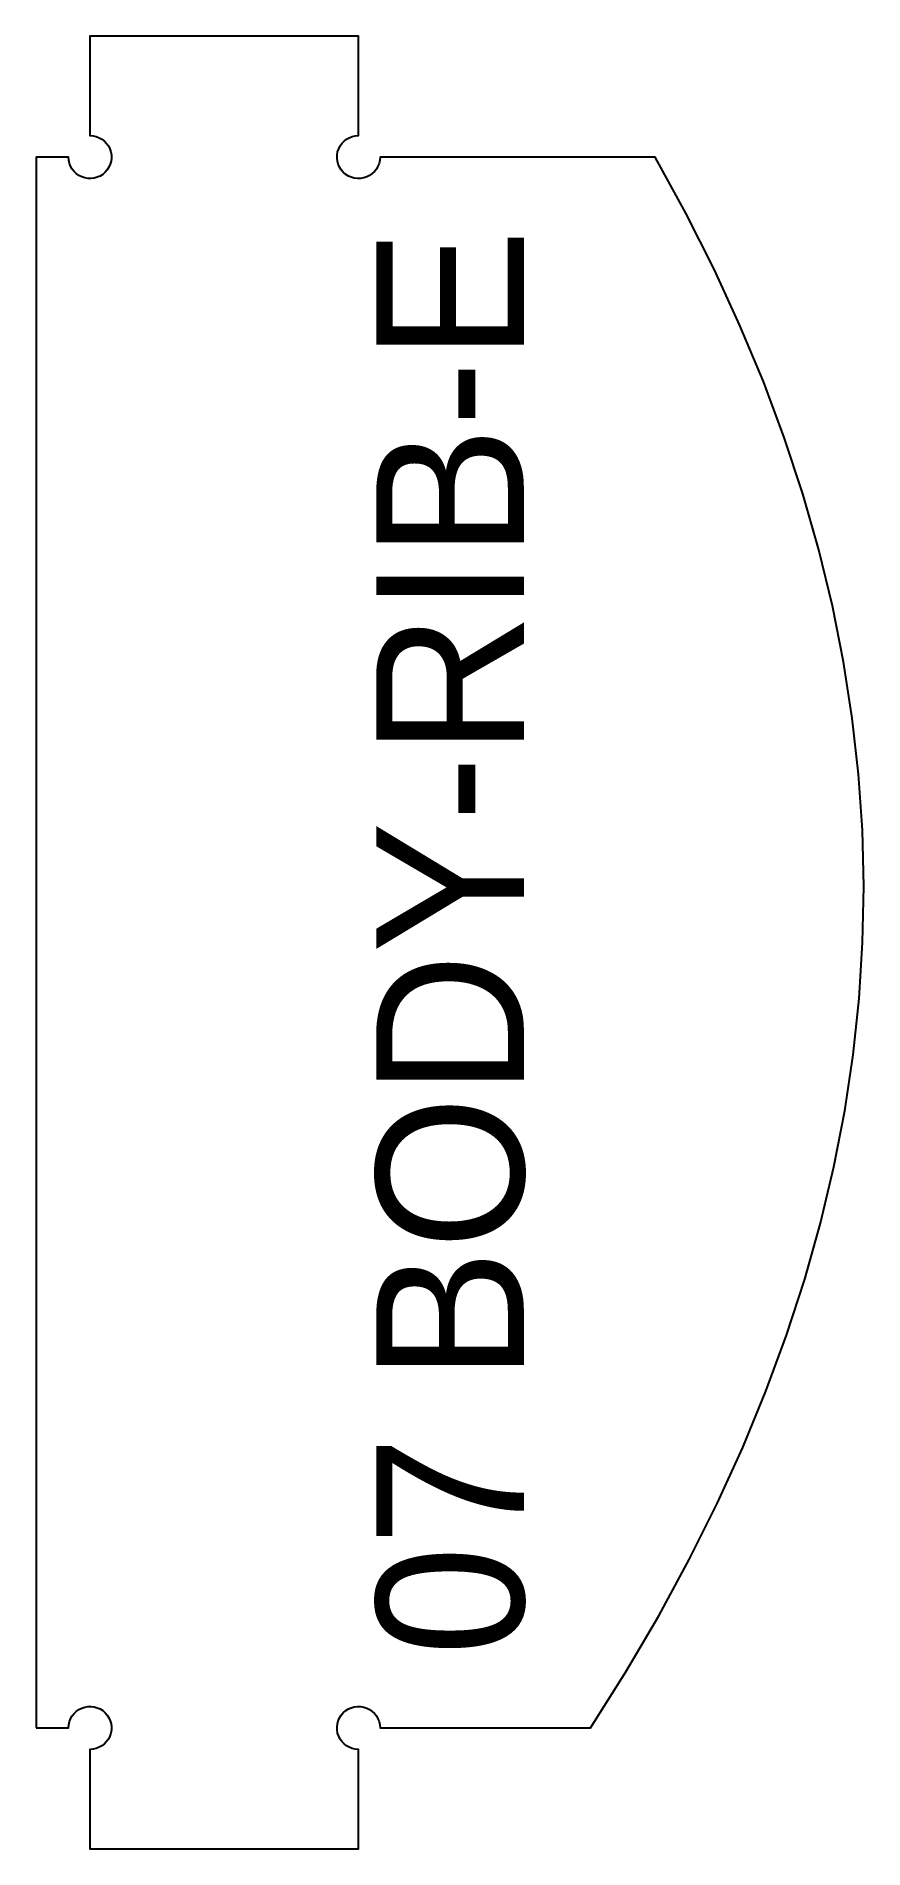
# Model space of a CAD drawing. Header units: millimetres. Extents: x 0 to 123, y 0 to 270.
import ezdxf
from ezdxf.enums import TextEntityAlignment as Align

# ---------------------------------------------------------------- set-up
doc = ezdxf.new("R2010")
doc.units = ezdxf.units.MM
doc.layers.add('CUT', color=1, linetype='Continuous')
doc.layers.add('ENGRAVE-LABEL', color=3, linetype='Continuous')

msp = doc.modelspace()

# ---------------------------------------------------------------- linework, layer by layer
at = {"layer": 'CUT'}
msp.add_lwpolyline([(0, 18), (4.8, 18, -2.414214), (8, 14.8), (8, 0), (48, 0), (48, 14.8, -2.414214), (51.2, 18), (82.57, 18), (87.84, 26.36), (92.73, 34.71), (97.27, 43.07), (101.44, 51.43), (105.24, 59.79), (108.68, 68.14), (111.76, 76.5), (114.47, 84.86), (116.82, 93.21), (118.8, 101.57), (120.42, 109.93), (121.68, 118.29), (122.57, 126.64), (123.09, 135), (123.25, 143.36), (123.05, 151.71), (122.48, 160.07), (121.55, 168.43), (120.25, 176.79), (118.59, 185.14), (116.57, 193.5), (114.18, 201.86), (111.42, 210.21), (108.31, 218.57), (104.82, 226.93), (100.98, 235.29), (96.76, 243.64), (92.19, 252), (51.2, 252, -2.414214), (48, 255.2), (48, 270), (8, 270), (8, 255.2, -2.414214), (4.8, 252), (0, 252)], format="xyb", close=True, dxfattribs=at)

# ---------------------------------------------------------------- texts
at = {"layer": 'ENGRAVE-LABEL'}
msp.add_text('07 BODY-RIB-E', height=22, rotation=90, dxfattribs=at).set_placement((61.63, 135), align=Align.MIDDLE_CENTER)

doc.saveas('drawing.dxf')
